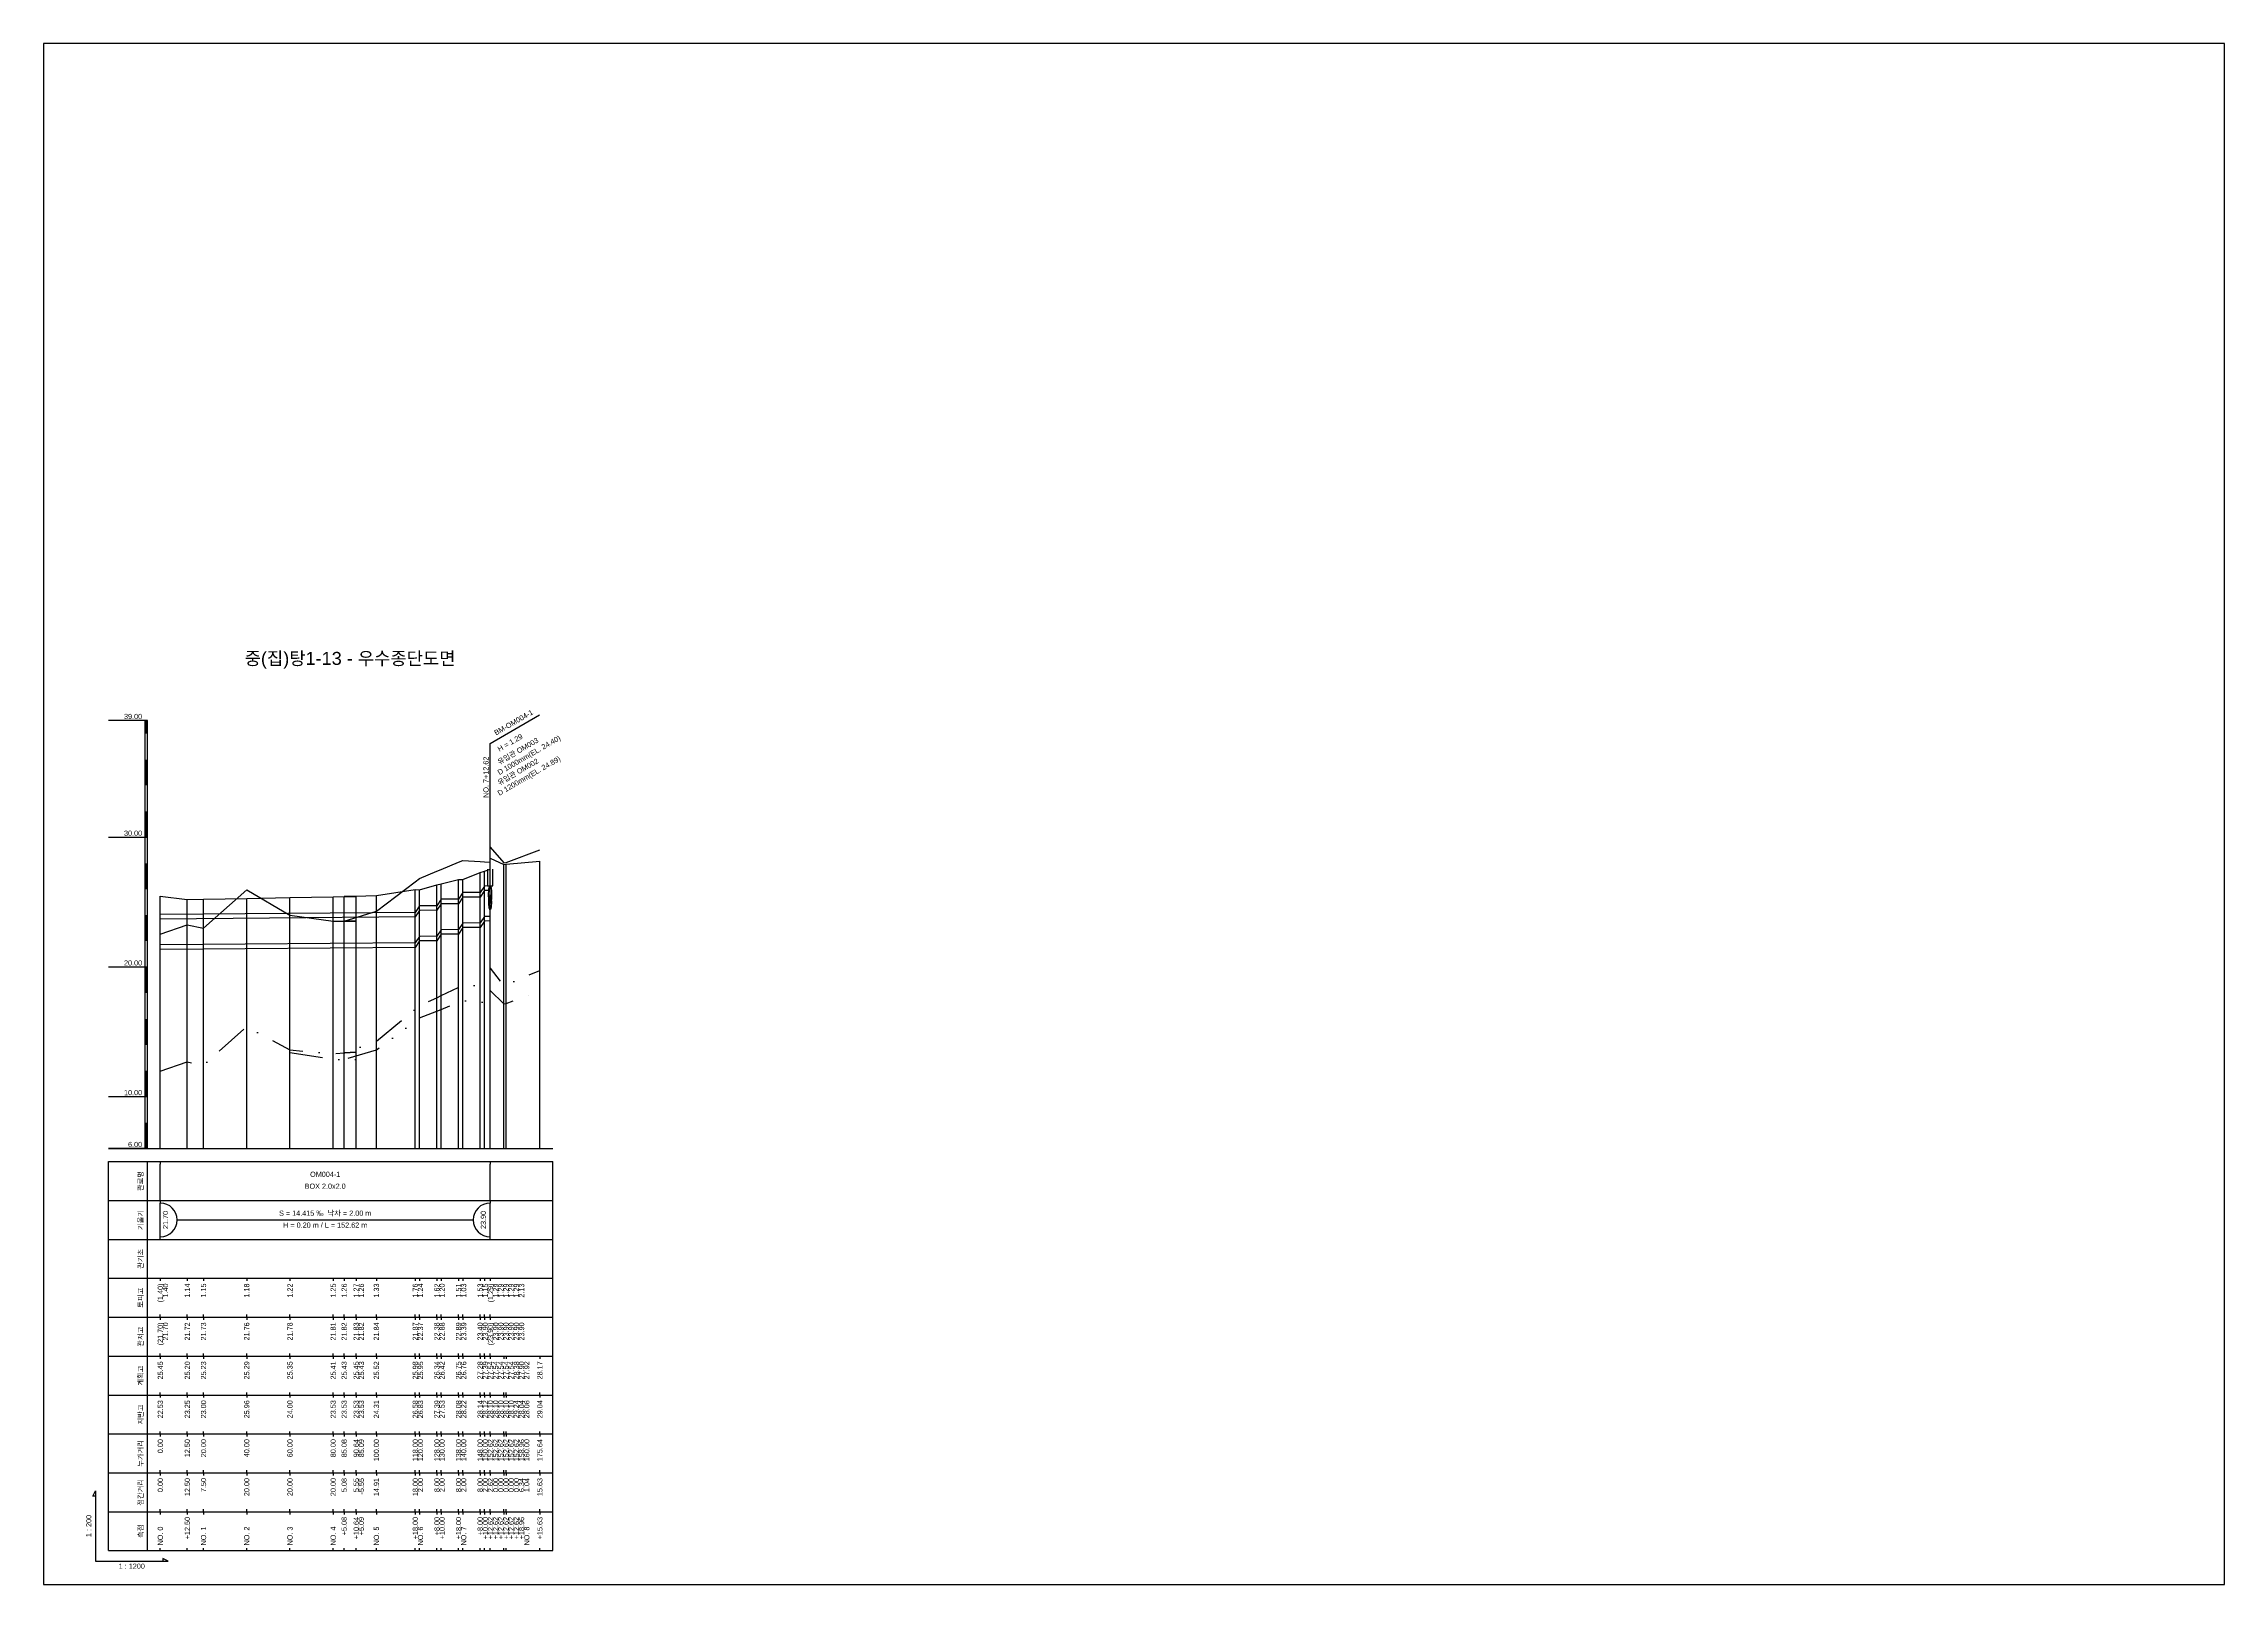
# Model space of a CAD drawing. Header units: millimetres. Extents: x -105495 to 3444, y -108190 to 2013.
# Drawn here: x 881 to 1722, y -66976 to -66382 of the extents above; entities that cross this region are included whole.
import ezdxf
from ezdxf.enums import TextEntityAlignment as Align

# ---------------------------------------------------------------- set-up
doc = ezdxf.new("R2010")
doc.units = ezdxf.units.MM
doc.linetypes.add('DASHDOT', pattern=[25.4, 12.7, -6.35, 0, -6.35])
doc.linetypes.add('DIVIDE', pattern=[31.75, 12.7, -6.35, 0, -6.35, 0, -6.35])
for name, color, linetype in [('KZ_종단_계획선', 1, 'Continuous'), ('KZ_종단_관로', 4, 'Continuous'), ('KZ_종단_깃발', 7, 'Continuous'), ('KZ_종단_노선명', 7, 'Continuous'), ('KZ_종단_도각', 7, 'Continuous'), ('KZ_종단_맨홀', 4, 'Continuous'), ('KZ_종단_수직선', 7, 'Continuous'), ('KZ_종단_암선1', 56, 'DASHDOT'), ('KZ_종단_암선2', 4, 'DIVIDE'), ('KZ_종단_원형관', 4, 'Continuous'), ('KZ_종단_지반선', 3, 'Continuous'), ('KZ_종단_테이블문자', 7, 'Continuous'), ('KZ_종단_테이블선', 7, 'Continuous'), ('KZ_종단_폴대', 7, 'Continuous')]:
    doc.layers.add(name, color=color, linetype=linetype)
doc.styles.get("Standard").update_dxf_attribs({"font": 'arial.ttf'})

msp = doc.modelspace()

# ---------------------------------------------------------------- linework, layer by layer
at = {"layer": 'KZ_종단_계획선'}
msp.add_lwpolyline([(926, -66710.73), (936.42, -66711.97), (942.67, -66711.86), (959.33, -66711.55), (976, -66711.25), (992.67, -66710.94), (996.9, -66710.86), (1001.53, -66710.77), (996.91, -66710.86), (1009.33, -66710.4), (1024.33, -66708.12), (1026, -66708.23), (1032.67, -66706.29), (1034.33, -66705.88), (1041, -66704.27), (1042.67, -66704.19), (1049.33, -66701.6), (1051, -66701.03), (1053.18, -66700.29), (1053.18, -66700.29), (1053.18, -66700.29), (1053.18, -66700.29), (1053.18, -66700.29), (1053.18, -66696.09), (1058.47, -66698.5), (1059.33, -66698.4), (1072.36, -66697.16)], dxfattribs=at)
at = {"layer": 'KZ_종단_관로'}
for points in [[(1053.18, -66706.75), (1051, -66706.77), (1051, -66706.77), (1049.33, -66709.27), (1049.33, -66709.27), (1042.67, -66709.32), (1042.67, -66709.32), (1041, -66711.82), (1041, -66711.82), (1034.33, -66711.87), (1034.33, -66711.87), (1032.67, -66714.37), (1032.67, -66714.37), (1026, -66714.42), (1026, -66714.42), (1024.33, -66716.92), (1024.33, -66716.92), (926, -66717.75)], [(1053.18, -66708.5), (1051, -66708.52), (1051, -66708.52), (1049.33, -66711.02), (1049.33, -66711.02), (1042.67, -66711.07), (1042.67, -66711.07), (1041, -66713.57), (1041, -66713.57), (1034.33, -66713.62), (1034.33, -66713.62), (1032.67, -66716.12), (1032.67, -66716.12), (1026, -66716.17), (1026, -66716.17), (1024.33, -66718.67), (1024.33, -66718.67), (926, -66719.5)], [(1053.18, -66718.5), (1051, -66718.52), (1051, -66718.52), (1049.33, -66721.02), (1049.33, -66721.02), (1042.67, -66721.07), (1042.67, -66721.07), (1041, -66723.57), (1041, -66723.57), (1034.33, -66723.62), (1034.33, -66723.62), (1032.67, -66726.12), (1032.67, -66726.12), (1026, -66726.17), (1026, -66726.17), (1024.33, -66728.67), (1024.33, -66728.67), (926, -66729.5)], [(1053.18, -66720.25), (1051, -66720.27), (1051, -66720.27), (1049.33, -66722.77), (1049.33, -66722.77), (1042.67, -66722.82), (1042.67, -66722.82), (1041, -66725.32), (1041, -66725.32), (1034.33, -66725.37), (1034.33, -66725.37), (1032.67, -66727.87), (1032.67, -66727.87), (1026, -66727.92), (1026, -66727.92), (1024.33, -66730.42), (1024.33, -66730.42), (926, -66731.25)]]:
    msp.add_lwpolyline(points, dxfattribs=at)
at = {"layer": 'KZ_종단_깃발'}
for p, q in [((1053.18, -66651.78), (1072.24, -66640.78)), ((1053.18, -66808), (1053.18, -66651.78))]:
    msp.add_line(p, q, dxfattribs=at)
at = {"layer": 'KZ_종단_도각'}
msp.add_lwpolyline([(881, -66976), (1722, -66976), (1722, -66382), (881, -66382)], close=True, dxfattribs=at)
at = {"layer": 'KZ_종단_맨홀'}
msp.add_lwpolyline([(1052.18, -66700.29), (1052.18, -66706.75), (1054.18, -66706.75), (1054.18, -66700.29)], dxfattribs=at)
at = {"layer": 'KZ_종단_수직선'}
for p, q in [((1053.18, -66808), (1053.18, -66696.09)), ((1058.47, -66808), (1058.47, -66698.5)), ((1059.33, -66808), (1059.33, -66698.4)), ((1072.37, -66808), (1072.37, -66697.16)), ((1024.33, -66808), (1024.33, -66708.12)), ((1032.67, -66808), (1032.67, -66706.29)), ((1034.33, -66808), (1034.33, -66705.88)), ((1041, -66808), (1041, -66704.27)), ((1042.67, -66808), (1042.67, -66704.19)), ((1049.33, -66808), (1049.33, -66701.6)), ((1051, -66808), (1051, -66701.03)), ((1053.18, -66808), (1053.18, -66700.29)), ((1053.18, -66808), (1053.18, -66700.29)), ((1053.18, -66808), (1053.18, -66700.29)), ((1053.18, -66808), (1053.18, -66700.29)), ((1053.18, -66808), (1053.18, -66700.29)), ((926, -66808), (926, -66710.73)), ((936.42, -66808), (936.42, -66711.97)), ((942.67, -66808), (942.67, -66711.86)), ((959.33, -66808), (959.33, -66711.55)), ((976, -66808), (976, -66711.25)), ((992.67, -66808), (992.67, -66710.94)), ((996.9, -66808), (996.9, -66710.86)), ((996.91, -66808), (996.91, -66710.86)), ((1001.53, -66808), (1001.53, -66710.77)), ((1009.33, -66808), (1009.33, -66710.4)), ((1026, -66808), (1026, -66708.23))]:
    msp.add_line(p, q, dxfattribs=at)
at = {"layer": 'KZ_종단_암선1', "flags": 128}
msp.add_lwpolyline([(926, -66778.2), (936.42, -66774.56), (942.67, -66775.78), (959.33, -66760.89), (976, -66769.97), (992.67, -66771.36), (996.9, -66771.12), (1001.53, -66770.85), (996.91, -66771.12), (1009.33, -66766.53), (1024.33, -66754.32), (1026, -66752.96), (1032.67, -66749.81), (1034.33, -66749.03), (1041, -66745.88), (1042.67, -66745.09), (1049.33, -66745.09), (1051, -66745.1), (1053.18, -66745.1), (1053.18, -66745.1), (1053.18, -66745.1), (1053.18, -66745.1), (1053.18, -66745.1), (1053.18, -66738.4), (1058.47, -66745.1), (1059.33, -66744.92), (1072.37, -66739.28)], dxfattribs=at)
at = {"layer": 'KZ_종단_암선2', "flags": 128}
msp.add_lwpolyline([(976, -66770.91), (992.67, -66773.55), (996.9, -66773.62), (1001.53, -66773.7), (996.91, -66773.62), (1009.33, -66769.97), (1024.33, -66758.87), (1026, -66757.64), (1032.67, -66754.99), (1034.33, -66754.32), (1041, -66751.67), (1042.67, -66751.01), (1049.33, -66751.51), (1051, -66751.63), (1053.18, -66751.8), (1053.18, -66751.8), (1053.18, -66751.8), (1053.18, -66751.8), (1053.18, -66751.8), (1053.18, -66747), (1058.47, -66752.2), (1059.33, -66752.08), (1072.37, -66747.41)], dxfattribs=at)
at = {"layer": 'KZ_종단_원형관'}
for p, q in [((1052.68, -66708.35), (1052.74, -66707.86)), ((1052.74, -66707.86), (1052.81, -66707.43)), ((1052.81, -66707.43), (1052.9, -66707.08)), ((1052.9, -66707.08), (1052.99, -66706.82)), ((1052.99, -66706.82), (1053.08, -66706.67)), ((1053.08, -66706.67), (1053.18, -66706.61)), ((1053.18, -66706.61), (1053.29, -66706.67)), ((1053.29, -66706.67), (1053.38, -66706.82)), ((1053.38, -66706.82), (1053.47, -66707.08)), ((1053.47, -66707.08), (1053.56, -66707.43)), ((1053.56, -66707.43), (1053.63, -66707.86)), ((1053.63, -66707.86), (1053.69, -66708.35)), ((1052.61, -66709.49), (1052.64, -66708.9)), ((1052.61, -66710.09), (1052.61, -66709.49)), ((1052.61, -66710.69), (1052.61, -66710.09)), ((1052.64, -66711.28), (1052.61, -66710.69)), ((1052.64, -66708.9), (1052.68, -66708.35)), ((1052.68, -66711.83), (1052.64, -66711.28)), ((1052.74, -66712.32), (1052.68, -66711.83)), ((1052.7, -66713.09), (1052.71, -66712.58)), ((1052.71, -66713.6), (1052.7, -66713.09)), ((1052.71, -66712.58), (1052.73, -66712.09)), ((1052.73, -66714.09), (1052.71, -66713.6)), ((1052.73, -66712.09), (1052.76, -66711.63)), ((1052.76, -66714.54), (1052.73, -66714.09)), ((1052.81, -66712.75), (1052.74, -66712.32)), ((1052.76, -66711.63), (1052.81, -66711.22)), ((1052.81, -66714.96), (1052.76, -66714.54)), ((1052.81, -66711.22), (1052.87, -66710.86)), ((1052.9, -66713.1), (1052.81, -66712.75)), ((1052.87, -66715.32), (1052.81, -66714.96)), ((1052.87, -66710.86), (1052.94, -66710.57)), ((1052.94, -66715.61), (1052.87, -66715.32)), ((1052.99, -66713.36), (1052.9, -66713.1)), ((1052.94, -66710.57), (1053.02, -66710.36)), ((1053.02, -66715.82), (1052.94, -66715.61)), ((1053.08, -66713.51), (1052.99, -66713.36)), ((1053.02, -66710.36), (1053.1, -66710.22)), ((1053.1, -66715.96), (1053.02, -66715.82)), ((1053.18, -66713.56), (1053.08, -66713.51)), ((1053.1, -66710.22), (1053.18, -66710.18)), ((1053.18, -66716), (1053.1, -66715.96)), ((1053.18, -66710.18), (1053.27, -66710.22)), ((1053.29, -66713.51), (1053.18, -66713.56)), ((1053.27, -66715.96), (1053.18, -66716)), ((1053.27, -66710.22), (1053.35, -66710.36)), ((1053.35, -66715.82), (1053.27, -66715.96)), ((1053.38, -66713.36), (1053.29, -66713.51)), ((1053.35, -66710.36), (1053.43, -66710.57)), ((1053.43, -66715.61), (1053.35, -66715.82)), ((1053.47, -66713.1), (1053.38, -66713.36)), ((1053.43, -66710.57), (1053.5, -66710.86)), ((1053.5, -66715.32), (1053.43, -66715.61)), ((1053.56, -66712.75), (1053.47, -66713.1)), ((1053.5, -66710.86), (1053.56, -66711.22)), ((1053.56, -66714.96), (1053.5, -66715.32)), ((1053.56, -66711.22), (1053.6, -66711.63)), ((1053.63, -66712.32), (1053.56, -66712.75)), ((1053.6, -66714.54), (1053.56, -66714.96)), ((1053.6, -66711.63), (1053.64, -66712.09)), ((1053.64, -66714.09), (1053.6, -66714.54)), ((1053.69, -66711.83), (1053.63, -66712.32)), ((1053.64, -66712.09), (1053.66, -66712.58)), ((1053.66, -66713.6), (1053.64, -66714.09)), ((1053.66, -66712.58), (1053.67, -66713.09)), ((1053.67, -66713.09), (1053.66, -66713.6)), ((1053.69, -66708.35), (1053.73, -66708.9)), ((1053.73, -66711.28), (1053.69, -66711.83)), ((1053.73, -66708.9), (1053.76, -66709.49)), ((1053.76, -66710.69), (1053.73, -66711.28)), ((1053.76, -66709.49), (1053.76, -66710.09)), ((1053.76, -66710.09), (1053.76, -66710.69))]:
    msp.add_line(p, q, dxfattribs=at)
at = {"layer": 'KZ_종단_지반선', "flags": 128}
msp.add_lwpolyline([(926, -66725.35), (936.42, -66721.75), (942.67, -66723), (959.33, -66708.18), (976, -66718), (992.67, -66720.34), (996.9, -66720.34), (1001.53, -66720.34), (996.91, -66720.34), (1009.33, -66716.46), (1024.33, -66705.1), (1026, -66703.84), (1032.67, -66701.07), (1034.33, -66700.37), (1041, -66697.6), (1042.67, -66696.91), (1049.33, -66697.3), (1051, -66697.39), (1053.18, -66697.52), (1053.18, -66697.52), (1053.18, -66697.52), (1053.18, -66697.52), (1053.18, -66697.52), (1053.18, -66691.78), (1058.47, -66697.82), (1059.33, -66697.69), (1072.37, -66692.79)], dxfattribs=at)
at = {"layer": 'KZ_종단_테이블문자'}
for p, q in [((926, -66813), (926, -66814)), ((926, -66827), (926, -66814)), ((1053.18, -66813), (1053.18, -66814)), ((1053.18, -66827), (1053.18, -66814)), ((926, -66828), (926, -66827)), ((926, -66828), (926, -66829)), ((926, -66842), (926, -66829)), ((1053.18, -66828), (1053.18, -66827)), ((1053.18, -66828), (1053.18, -66829)), ((1053.18, -66842), (1053.18, -66829)), ((926, -66843), (926, -66842)), ((932.42, -66835.5), (1046.77, -66835.5)), ((1053.18, -66843), (1053.18, -66842))]:
    msp.add_line(p, q, dxfattribs=at)
for centre, start, end in [((926, -66835.5), 270, 90), ((1053.18, -66835.5), 90, 270)]:
    msp.add_arc(centre, 6.5, start, end, dxfattribs=at)
at = {"layer": 'KZ_종단_테이블선'}
for p, q in [((906, -66808), (1077.37, -66808)), ((906, -66828), (906, -66813)), ((906, -66813), (1077.37, -66813)), ((921, -66828), (921, -66813)), ((1077.37, -66828), (1077.37, -66813)), ((906, -66843), (906, -66828)), ((906, -66828), (1077.37, -66828)), ((921, -66843), (921, -66828)), ((1077.37, -66843), (1077.37, -66828)), ((906, -66858), (906, -66843)), ((906, -66843), (1077.37, -66843)), ((921, -66858), (921, -66843)), ((1077.37, -66858), (1077.37, -66843)), ((906, -66873), (906, -66858)), ((906, -66858), (1077.37, -66858)), ((921, -66873), (921, -66858)), ((926, -66858), (926, -66859)), ((936.42, -66858), (936.42, -66859)), ((942.67, -66858), (942.67, -66859)), ((959.33, -66858), (959.33, -66859)), ((976, -66858), (976, -66859)), ((992.67, -66858), (992.67, -66859)), ((996.9, -66858), (996.9, -66859)), ((996.91, -66858), (996.91, -66859)), ((1001.53, -66858), (1001.53, -66859)), ((1009.33, -66858), (1009.33, -66859)), ((1024.33, -66858), (1024.33, -66859)), ((1026, -66858), (1026, -66859)), ((1032.67, -66858), (1032.67, -66859)), ((1034.33, -66858), (1034.33, -66859)), ((1041, -66858), (1041, -66859)), ((1042.67, -66858), (1042.67, -66859)), ((1049.33, -66858), (1049.33, -66859)), ((1051, -66858), (1051, -66859)), ((1053.18, -66858), (1053.18, -66859)), ((1053.18, -66858), (1053.18, -66859)), ((1053.18, -66858), (1053.18, -66859)), ((1053.18, -66858), (1053.18, -66859)), ((1053.18, -66858), (1053.18, -66859)), ((1053.18, -66858), (1053.18, -66859)), ((1077.37, -66873), (1077.37, -66858)), ((906, -66888), (906, -66873)), ((906, -66873), (1077.37, -66873)), ((921, -66888), (921, -66873)), ((926, -66873), (926, -66872)), ((926, -66873), (926, -66874)), ((936.42, -66873), (936.42, -66872)), ((936.42, -66873), (936.42, -66874)), ((942.67, -66873), (942.67, -66872)), ((942.67, -66873), (942.67, -66874)), ((959.33, -66873), (959.33, -66872)), ((959.33, -66873), (959.33, -66874)), ((976, -66873), (976, -66872)), ((976, -66873), (976, -66874)), ((992.67, -66873), (992.67, -66872)), ((992.67, -66873), (992.67, -66874)), ((996.9, -66873), (996.9, -66872)), ((996.9, -66873), (996.9, -66874)), ((996.91, -66873), (996.91, -66872)), ((996.91, -66873), (996.91, -66874)), ((1001.53, -66873), (1001.53, -66872)), ((1001.53, -66873), (1001.53, -66874)), ((1009.33, -66873), (1009.33, -66872)), ((1009.33, -66873), (1009.33, -66874)), ((1024.33, -66873), (1024.33, -66872)), ((1024.33, -66873), (1024.33, -66874)), ((1026, -66873), (1026, -66872)), ((1026, -66873), (1026, -66874)), ((1032.67, -66873), (1032.67, -66872)), ((1032.67, -66873), (1032.67, -66874)), ((1034.33, -66873), (1034.33, -66872)), ((1034.33, -66873), (1034.33, -66874)), ((1041, -66873), (1041, -66872)), ((1041, -66873), (1041, -66874)), ((1042.67, -66873), (1042.67, -66872)), ((1042.67, -66873), (1042.67, -66874)), ((1049.33, -66873), (1049.33, -66872)), ((1049.33, -66873), (1049.33, -66874)), ((1051, -66873), (1051, -66872)), ((1051, -66873), (1051, -66874)), ((1053.18, -66873), (1053.18, -66872)), ((1053.18, -66873), (1053.18, -66872)), ((1053.18, -66873), (1053.18, -66872)), ((1053.18, -66873), (1053.18, -66872)), ((1053.18, -66873), (1053.18, -66872)), ((1053.18, -66873), (1053.18, -66872)), ((1053.18, -66873), (1053.18, -66874)), ((1053.18, -66873), (1053.18, -66874)), ((1053.18, -66873), (1053.18, -66874)), ((1053.18, -66873), (1053.18, -66874)), ((1053.18, -66873), (1053.18, -66874)), ((1053.18, -66873), (1053.18, -66874)), ((1077.37, -66888), (1077.37, -66873)), ((906, -66903), (906, -66888)), ((906, -66888), (1077.37, -66888)), ((921, -66903), (921, -66888)), ((926, -66888), (926, -66887)), ((926, -66888), (926, -66889)), ((936.42, -66888), (936.42, -66887)), ((936.42, -66888), (936.42, -66889)), ((942.67, -66888), (942.67, -66887)), ((942.67, -66888), (942.67, -66889)), ((959.33, -66888), (959.33, -66887)), ((959.33, -66888), (959.33, -66889)), ((976, -66888), (976, -66887)), ((976, -66888), (976, -66889)), ((992.67, -66888), (992.67, -66887)), ((992.67, -66888), (992.67, -66889)), ((996.9, -66888), (996.9, -66887)), ((996.9, -66888), (996.9, -66889)), ((996.91, -66888), (996.91, -66887)), ((996.91, -66888), (996.91, -66889)), ((1001.53, -66888), (1001.53, -66887)), ((1001.53, -66888), (1001.53, -66889)), ((1009.33, -66888), (1009.33, -66887)), ((1009.33, -66888), (1009.33, -66889)), ((1024.33, -66888), (1024.33, -66887)), ((1024.33, -66888), (1024.33, -66889)), ((1026, -66888), (1026, -66887)), ((1026, -66888), (1026, -66889)), ((1032.67, -66888), (1032.67, -66887)), ((1032.67, -66888), (1032.67, -66889)), ((1034.33, -66888), (1034.33, -66887)), ((1034.33, -66888), (1034.33, -66889)), ((1041, -66888), (1041, -66887)), ((1041, -66888), (1041, -66889)), ((1042.67, -66888), (1042.67, -66887)), ((1042.67, -66888), (1042.67, -66889)), ((1049.33, -66888), (1049.33, -66887)), ((1049.33, -66888), (1049.33, -66889)), ((1051, -66888), (1051, -66887)), ((1051, -66888), (1051, -66889)), ((1053.18, -66888), (1053.18, -66887)), ((1053.18, -66888), (1053.18, -66887)), ((1053.18, -66888), (1053.18, -66887)), ((1053.18, -66888), (1053.18, -66887)), ((1053.18, -66888), (1053.18, -66887)), ((1053.18, -66888), (1053.18, -66887)), ((1053.18, -66888), (1053.18, -66889)), ((1053.18, -66888), (1053.18, -66889)), ((1053.18, -66888), (1053.18, -66889)), ((1053.18, -66888), (1053.18, -66889)), ((1053.18, -66888), (1053.18, -66889)), ((1053.18, -66888), (1053.18, -66889)), ((1058.47, -66888), (1058.47, -66889)), ((1059.33, -66888), (1059.33, -66889)), ((1072.37, -66888), (1072.37, -66889)), ((1077.37, -66903), (1077.37, -66888)), ((906, -66918), (906, -66903)), ((906, -66903), (1077.37, -66903)), ((921, -66918), (921, -66903)), ((926, -66903), (926, -66902)), ((926, -66903), (926, -66904)), ((936.42, -66903), (936.42, -66902)), ((936.42, -66903), (936.42, -66904)), ((942.67, -66903), (942.67, -66902)), ((942.67, -66903), (942.67, -66904)), ((959.33, -66903), (959.33, -66902)), ((959.33, -66903), (959.33, -66904)), ((976, -66903), (976, -66902)), ((976, -66903), (976, -66904)), ((992.67, -66903), (992.67, -66902)), ((992.67, -66903), (992.67, -66904)), ((996.9, -66903), (996.9, -66902)), ((996.9, -66903), (996.9, -66904)), ((996.91, -66903), (996.91, -66902)), ((996.91, -66903), (996.91, -66904)), ((1001.53, -66903), (1001.53, -66902)), ((1001.53, -66903), (1001.53, -66904)), ((1009.33, -66903), (1009.33, -66902)), ((1009.33, -66903), (1009.33, -66904)), ((1024.33, -66903), (1024.33, -66902)), ((1024.33, -66903), (1024.33, -66904)), ((1026, -66903), (1026, -66902)), ((1026, -66903), (1026, -66904)), ((1032.67, -66903), (1032.67, -66902)), ((1032.67, -66903), (1032.67, -66904)), ((1034.33, -66903), (1034.33, -66902)), ((1034.33, -66903), (1034.33, -66904)), ((1041, -66903), (1041, -66902)), ((1041, -66903), (1041, -66904)), ((1042.67, -66903), (1042.67, -66902)), ((1042.67, -66903), (1042.67, -66904)), ((1049.33, -66903), (1049.33, -66902)), ((1049.33, -66903), (1049.33, -66904)), ((1051, -66903), (1051, -66902)), ((1051, -66903), (1051, -66904)), ((1053.18, -66903), (1053.18, -66902)), ((1053.18, -66903), (1053.18, -66902)), ((1053.18, -66903), (1053.18, -66902)), ((1053.18, -66903), (1053.18, -66902)), ((1053.18, -66903), (1053.18, -66902)), ((1053.18, -66903), (1053.18, -66902)), ((1053.18, -66903), (1053.18, -66904)), ((1053.18, -66903), (1053.18, -66904)), ((1053.18, -66903), (1053.18, -66904)), ((1053.18, -66903), (1053.18, -66904)), ((1053.18, -66903), (1053.18, -66904)), ((1053.18, -66903), (1053.18, -66904)), ((1058.47, -66903), (1058.47, -66902)), ((1058.47, -66903), (1058.47, -66904)), ((1059.33, -66903), (1059.33, -66902)), ((1059.33, -66903), (1059.33, -66904)), ((1072.37, -66903), (1072.37, -66902)), ((1072.37, -66903), (1072.37, -66904)), ((1077.37, -66918), (1077.37, -66903)), ((906, -66933), (906, -66918)), ((906, -66918), (1077.37, -66918)), ((921, -66933), (921, -66918)), ((926, -66918), (926, -66917)), ((926, -66918), (926, -66919)), ((936.42, -66918), (936.42, -66917)), ((936.42, -66918), (936.42, -66919)), ((942.67, -66918), (942.67, -66917)), ((942.67, -66918), (942.67, -66919)), ((959.33, -66918), (959.33, -66917)), ((959.33, -66918), (959.33, -66919)), ((976, -66918), (976, -66917)), ((976, -66918), (976, -66919)), ((992.67, -66918), (992.67, -66917)), ((992.67, -66918), (992.67, -66919)), ((996.9, -66918), (996.9, -66917)), ((996.9, -66918), (996.9, -66919)), ((996.91, -66918), (996.91, -66917)), ((996.91, -66918), (996.91, -66919)), ((1001.53, -66918), (1001.53, -66917)), ((1001.53, -66918), (1001.53, -66919)), ((1009.33, -66918), (1009.33, -66917)), ((1009.33, -66918), (1009.33, -66919)), ((1024.33, -66918), (1024.33, -66917)), ((1024.33, -66918), (1024.33, -66919)), ((1026, -66918), (1026, -66917)), ((1026, -66918), (1026, -66919)), ((1032.67, -66918), (1032.67, -66917)), ((1032.67, -66918), (1032.67, -66919)), ((1034.33, -66918), (1034.33, -66917)), ((1034.33, -66918), (1034.33, -66919)), ((1041, -66918), (1041, -66917)), ((1041, -66918), (1041, -66919)), ((1042.67, -66918), (1042.67, -66917)), ((1042.67, -66918), (1042.67, -66919)), ((1049.33, -66918), (1049.33, -66917)), ((1049.33, -66918), (1049.33, -66919)), ((1051, -66918), (1051, -66917)), ((1051, -66918), (1051, -66919)), ((1053.18, -66918), (1053.18, -66917)), ((1053.18, -66918), (1053.18, -66917)), ((1053.18, -66918), (1053.18, -66917)), ((1053.18, -66918), (1053.18, -66917)), ((1053.18, -66918), (1053.18, -66917)), ((1053.18, -66918), (1053.18, -66917)), ((1053.18, -66918), (1053.18, -66919)), ((1053.18, -66918), (1053.18, -66919)), ((1053.18, -66918), (1053.18, -66919)), ((1053.18, -66918), (1053.18, -66919)), ((1053.18, -66918), (1053.18, -66919)), ((1053.18, -66918), (1053.18, -66919)), ((1058.47, -66918), (1058.47, -66917)), ((1058.47, -66918), (1058.47, -66919)), ((1059.33, -66918), (1059.33, -66917)), ((1059.33, -66918), (1059.33, -66919)), ((1072.37, -66918), (1072.37, -66917)), ((1072.37, -66918), (1072.37, -66919)), ((1077.37, -66933), (1077.37, -66918)), ((906, -66948), (906, -66933)), ((906, -66933), (1077.37, -66933)), ((921, -66948), (921, -66933)), ((926, -66933), (926, -66932)), ((926, -66933), (926, -66934)), ((936.42, -66933), (936.42, -66932)), ((936.42, -66933), (936.42, -66934)), ((942.67, -66933), (942.67, -66932)), ((942.67, -66933), (942.67, -66934)), ((959.33, -66933), (959.33, -66932)), ((959.33, -66933), (959.33, -66934)), ((976, -66933), (976, -66932)), ((976, -66933), (976, -66934)), ((992.67, -66933), (992.67, -66932)), ((992.67, -66933), (992.67, -66934)), ((996.9, -66933), (996.9, -66932)), ((996.9, -66933), (996.9, -66934)), ((996.91, -66933), (996.91, -66932)), ((996.91, -66933), (996.91, -66934)), ((1001.53, -66933), (1001.53, -66932)), ((1001.53, -66933), (1001.53, -66934)), ((1009.33, -66933), (1009.33, -66932)), ((1009.33, -66933), (1009.33, -66934)), ((1024.33, -66933), (1024.33, -66932)), ((1024.33, -66933), (1024.33, -66934)), ((1026, -66933), (1026, -66932)), ((1026, -66933), (1026, -66934)), ((1032.67, -66933), (1032.67, -66932)), ((1032.67, -66933), (1032.67, -66934)), ((1034.33, -66933), (1034.33, -66932)), ((1034.33, -66933), (1034.33, -66934)), ((1041, -66933), (1041, -66932)), ((1041, -66933), (1041, -66934)), ((1042.67, -66933), (1042.67, -66932)), ((1042.67, -66933), (1042.67, -66934)), ((1049.33, -66933), (1049.33, -66932)), ((1049.33, -66933), (1049.33, -66934)), ((1051, -66933), (1051, -66932)), ((1051, -66933), (1051, -66934)), ((1053.18, -66933), (1053.18, -66932)), ((1053.18, -66933), (1053.18, -66932)), ((1053.18, -66933), (1053.18, -66932)), ((1053.18, -66933), (1053.18, -66932)), ((1053.18, -66933), (1053.18, -66932)), ((1053.18, -66933), (1053.18, -66932)), ((1053.18, -66933), (1053.18, -66934)), ((1053.18, -66933), (1053.18, -66934)), ((1053.18, -66933), (1053.18, -66934)), ((1053.18, -66933), (1053.18, -66934)), ((1053.18, -66933), (1053.18, -66934)), ((1053.18, -66933), (1053.18, -66934)), ((1058.47, -66933), (1058.47, -66932)), ((1058.47, -66933), (1058.47, -66934)), ((1059.33, -66933), (1059.33, -66932)), ((1059.33, -66933), (1059.33, -66934)), ((1072.37, -66933), (1072.37, -66932)), ((1072.37, -66933), (1072.37, -66934)), ((1077.37, -66948), (1077.37, -66933)), ((906, -66963), (906, -66948)), ((906, -66948), (1077.37, -66948)), ((921, -66963), (921, -66948)), ((926, -66948), (926, -66947)), ((926, -66948), (926, -66949)), ((936.42, -66948), (936.42, -66947)), ((936.42, -66948), (936.42, -66949)), ((942.67, -66948), (942.67, -66947)), ((942.67, -66948), (942.67, -66949)), ((959.33, -66948), (959.33, -66947)), ((959.33, -66948), (959.33, -66949)), ((976, -66948), (976, -66947)), ((976, -66948), (976, -66949)), ((992.67, -66948), (992.67, -66947)), ((992.67, -66948), (992.67, -66949)), ((996.9, -66948), (996.9, -66947)), ((996.9, -66948), (996.9, -66949)), ((996.91, -66948), (996.91, -66947)), ((996.91, -66948), (996.91, -66949)), ((1001.53, -66948), (1001.53, -66947)), ((1001.53, -66948), (1001.53, -66949)), ((1009.33, -66948), (1009.33, -66947)), ((1009.33, -66948), (1009.33, -66949)), ((1024.33, -66948), (1024.33, -66947)), ((1024.33, -66948), (1024.33, -66949)), ((1026, -66948), (1026, -66947)), ((1026, -66948), (1026, -66949)), ((1032.67, -66948), (1032.67, -66947)), ((1032.67, -66948), (1032.67, -66949)), ((1034.33, -66948), (1034.33, -66947)), ((1034.33, -66948), (1034.33, -66949)), ((1041, -66948), (1041, -66947)), ((1041, -66948), (1041, -66949)), ((1042.67, -66948), (1042.67, -66947)), ((1042.67, -66948), (1042.67, -66949)), ((1049.33, -66948), (1049.33, -66947)), ((1049.33, -66948), (1049.33, -66949)), ((1051, -66948), (1051, -66947)), ((1051, -66948), (1051, -66949)), ((1053.18, -66948), (1053.18, -66947)), ((1053.18, -66948), (1053.18, -66947)), ((1053.18, -66948), (1053.18, -66947)), ((1053.18, -66948), (1053.18, -66947)), ((1053.18, -66948), (1053.18, -66947)), ((1053.18, -66948), (1053.18, -66947)), ((1053.18, -66948), (1053.18, -66949)), ((1053.18, -66948), (1053.18, -66949)), ((1053.18, -66948), (1053.18, -66949)), ((1053.18, -66948), (1053.18, -66949)), ((1053.18, -66948), (1053.18, -66949)), ((1053.18, -66948), (1053.18, -66949)), ((1058.47, -66948), (1058.47, -66947)), ((1058.47, -66948), (1058.47, -66949)), ((1059.33, -66948), (1059.33, -66947)), ((1059.33, -66948), (1059.33, -66949)), ((1072.37, -66948), (1072.37, -66947)), ((1072.37, -66948), (1072.37, -66949)), ((1077.37, -66963), (1077.37, -66948)), ((906, -66963), (1077.37, -66963)), ((926, -66963), (926, -66962)), ((936.42, -66963), (936.42, -66962)), ((942.67, -66963), (942.67, -66962)), ((959.33, -66963), (959.33, -66962)), ((976, -66963), (976, -66962)), ((992.67, -66963), (992.67, -66962)), ((996.9, -66963), (996.9, -66962)), ((996.91, -66963), (996.91, -66962)), ((1001.53, -66963), (1001.53, -66962)), ((1009.33, -66963), (1009.33, -66962)), ((1024.33, -66963), (1024.33, -66962)), ((1026, -66963), (1026, -66962)), ((1032.67, -66963), (1032.67, -66962)), ((1034.33, -66963), (1034.33, -66962)), ((1041, -66963), (1041, -66962)), ((1042.67, -66963), (1042.67, -66962)), ((1049.33, -66963), (1049.33, -66962)), ((1051, -66963), (1051, -66962)), ((1053.18, -66963), (1053.18, -66962)), ((1053.18, -66963), (1053.18, -66962)), ((1053.18, -66963), (1053.18, -66962)), ((1053.18, -66963), (1053.18, -66962)), ((1053.18, -66963), (1053.18, -66962)), ((1053.18, -66963), (1053.18, -66962)), ((1058.47, -66963), (1058.47, -66962)), ((1059.33, -66963), (1059.33, -66962)), ((1072.37, -66963), (1072.37, -66962))]:
    msp.add_line(p, q, dxfattribs=at)
msp.add_lwpolyline([(901, -66942), (900, -66942), (901, -66940), (901, -66967), (929, -66967), (927, -66966), (927, -66967)], dxfattribs=at)
at = {"layer": 'KZ_종단_폴대'}
for p, q in [((921, -66643), (906, -66643)), ((921, -66688), (906, -66688)), ((921, -66738), (906, -66738)), ((921, -66788), (906, -66788)), ((921, -66808), (906, -66808))]:
    msp.add_line(p, q, dxfattribs=at)
at = {"layer": 'KZ_종단_폴대', "const_width": 1}
for points in [[(920.5, -66648), (920.5, -66643)], [(920.5, -66668), (920.5, -66658)], [(920.5, -66688), (920.5, -66678)], [(920.5, -66708), (920.5, -66698)], [(920.5, -66728), (920.5, -66718)], [(920.5, -66748), (920.5, -66738)], [(920.5, -66768), (920.5, -66758)], [(920.5, -66788), (920.5, -66778)], [(920.5, -66808), (920.5, -66798)]]:
    msp.add_lwpolyline(points, dxfattribs=at)
at = {"layer": 'KZ_종단_폴대'}
msp.add_lwpolyline([(921, -66808), (921, -66643), (920, -66643), (920, -66808), (921, -66808)], dxfattribs=at)

# ---------------------------------------------------------------- texts
at = {"layer": 'KZ_종단_깃발'}
for s, rotation, p in [('BM-OM004-1', 30, (1055.78, -66649.28)), ('NO. 7+12.62', 90, (1053.18, -66672.78))]:
    msp.add_text(s, height=2, rotation=rotation, dxfattribs=at).set_placement(p, align=Align.BOTTOM_LEFT)
for s, p in [('H = 1.29', (1055.78, -66653.28)), ('D 1000mm(EL. 24.40)', (1055.78, -66662.28)), ('D 1200mm(EL. 24.89)', (1055.78, -66670.28)), ('유입관 OM003', (1055.78, -66658.28)), ('유입관 OM002', (1055.78, -66666.28))]:
    msp.add_text(s, height=2, rotation=30, dxfattribs=at).set_placement(p, align=Align.TOP_LEFT)
at = {"layer": 'KZ_종단_노선명'}
msp.add_text('중(집)탕1-13 - 우수종단도면', height=5, dxfattribs=at).set_placement((999.18, -66623), align=Align.BOTTOM_CENTER)
at = {"layer": 'KZ_종단_테이블문자'}
for s, p in [('OM004-1', (989.59, -66819.5)), ('S = 14.415 ‰  낙차 = 2.00 m', (989.59, -66834.5))]:
    msp.add_text(s, height=2, dxfattribs=at).set_placement(p, align=Align.BOTTOM_CENTER)
for s, p in [('BOX 2.0x2.0', (989.59, -66821.5)), ('H = 0.20 m / L = 152.62 m', (989.59, -66836.5))]:
    msp.add_text(s, height=2, dxfattribs=at).set_placement(p, align=Align.TOP_CENTER)
msp.add_text('21.70', height=2, rotation=90, dxfattribs=at).set_placement((927, -66835.5), align=Align.TOP_CENTER)
msp.add_text('23.90', height=2, rotation=90, dxfattribs=at).set_placement((1052.18, -66835.5), align=Align.BOTTOM_CENTER)
for s, p in [('(1.40)', (926, -66860)), ('1.40', (928, -66860)), ('1.14', (936.42, -66860)), ('1.15', (942.67, -66860)), ('1.18', (959.33, -66860)), ('1.22', (976, -66860)), ('1.25', (992.67, -66860)), ('1.26', (996.9, -66860)), ('1.27', (1001.53, -66860)), ('1.26', (1003.53, -66860)), ('1.33', (1009.33, -66860)), ('1.76', (1024.33, -66860)), ('1.24', (1026.33, -66860)), ('1.62', (1032.67, -66860)), ('1.20', (1034.67, -66860)), ('1.51', (1041, -66860)), ('1.03', (1043, -66860)), ('1.53', (1049.33, -66860)), ('1.15', (1051.33, -66860)), ('(1.29)', (1053.33, -66860)), ('1.29', (1055.33, -66860)), ('1.29', (1057.33, -66860)), ('1.29', (1059.33, -66860)), ('1.29', (1061.33, -66860)), ('1.29', (1063.33, -66860)), ('2.13', (1065.33, -66860)), ('(21.70)', (926, -66875)), ('21.70', (928, -66875)), ('21.72', (936.42, -66875)), ('21.73', (942.67, -66875)), ('21.76', (959.33, -66875)), ('21.78', (976, -66875)), ('21.81', (992.67, -66875)), ('21.82', (996.9, -66875)), ('21.83', (1001.53, -66875)), ('21.82', (1003.53, -66875)), ('21.84', (1009.33, -66875)), ('21.87', (1024.33, -66875)), ('22.37', (1026.33, -66875)), ('22.38', (1032.67, -66875)), ('22.88', (1034.67, -66875)), ('22.89', (1041, -66875)), ('23.39', (1043, -66875)), ('23.40', (1049.33, -66875)), ('23.90', (1051.33, -66875)), ('(23.90)', (1053.33, -66875)), ('23.90', (1055.33, -66875)), ('23.90', (1057.33, -66875)), ('23.90', (1059.33, -66875)), ('23.90', (1061.33, -66875)), ('23.90', (1063.33, -66875)), ('23.90', (1065.33, -66875)), ('25.45', (926, -66890)), ('25.20', (936.42, -66890)), ('25.23', (942.67, -66890)), ('25.29', (959.33, -66890)), ('25.35', (976, -66890)), ('25.41', (992.67, -66890)), ('25.43', (996.9, -66890)), ('25.45', (1001.53, -66890)), ('25.43', (1003.53, -66890)), ('25.52', (1009.33, -66890)), ('25.98', (1024.33, -66890)), ('25.95', (1026.33, -66890)), ('26.34', (1032.67, -66890)), ('26.42', (1034.67, -66890)), ('26.75', (1041, -66890)), ('26.76', (1043, -66890)), ('27.28', (1049.33, -66890)), ('27.39', (1051.33, -66890)), ('27.54', (1053.33, -66890)), ('27.54', (1055.33, -66890)), ('27.54', (1057.33, -66890)), ('27.54', (1059.33, -66890)), ('27.54', (1061.33, -66890)), ('28.38', (1063.33, -66890)), ('27.90', (1065.33, -66890)), ('27.92', (1067.33, -66890)), ('28.17', (1072.37, -66890)), ('22.53', (926, -66905)), ('23.25', (936.42, -66905)), ('23.00', (942.67, -66905)), ('25.96', (959.33, -66905)), ('24.00', (976, -66905)), ('23.53', (992.67, -66905)), ('23.53', (996.9, -66905)), ('23.53', (1001.53, -66905)), ('23.53', (1003.53, -66905)), ('24.31', (1009.33, -66905)), ('26.58', (1024.33, -66905)), ('26.83', (1026.33, -66905)), ('27.39', (1032.67, -66905)), ('27.53', (1034.67, -66905)), ('28.08', (1041, -66905)), ('28.22', (1043, -66905)), ('28.14', (1049.33, -66905)), ('28.12', (1051.33, -66905)), ('28.10', (1053.33, -66905)), ('28.10', (1055.33, -66905)), ('28.10', (1057.33, -66905)), ('28.10', (1059.33, -66905)), ('28.10', (1061.33, -66905)), ('29.24', (1063.33, -66905)), ('28.04', (1065.33, -66905)), ('28.06', (1067.33, -66905)), ('29.04', (1072.37, -66905)), ('0.00', (926, -66920)), ('12.50', (936.42, -66920)), ('20.00', (942.67, -66920)), ('40.00', (959.33, -66920)), ('60.00', (976, -66920)), ('80.00', (992.67, -66920)), ('85.08', (996.9, -66920)), ('90.64', (1001.53, -66920)), ('85.09', (1003.53, -66920)), ('100.00', (1009.33, -66920)), ('118.00', (1024.33, -66920)), ('120.00', (1026.33, -66920)), ('128.00', (1032.67, -66920)), ('130.00', (1034.67, -66920)), ('138.00', (1041, -66920)), ('140.00', (1043, -66920)), ('148.00', (1049.33, -66920)), ('150.00', (1051.33, -66920)), ('152.62', (1053.33, -66920)), ('152.62', (1055.33, -66920)), ('152.62', (1057.33, -66920)), ('152.62', (1059.33, -66920)), ('152.62', (1061.33, -66920)), ('152.62', (1063.33, -66920)), ('158.96', (1065.33, -66920)), ('160.00', (1067.33, -66920)), ('175.64', (1072.37, -66920)), ('0.00', (926, -66935)), ('12.50', (936.42, -66935)), ('7.50', (942.67, -66935)), ('20.00', (959.33, -66935)), ('20.00', (976, -66935)), ('20.00', (992.67, -66935)), ('5.08', (996.9, -66935)), ('5.55', (1001.53, -66935)), ('-5.55', (1003.53, -66935)), ('14.91', (1009.33, -66935)), ('18.00', (1024.33, -66935)), ('2.00', (1026.33, -66935)), ('8.00', (1032.67, -66935)), ('2.00', (1034.67, -66935)), ('8.00', (1041, -66935)), ('2.00', (1043, -66935)), ('8.00', (1049.33, -66935)), ('2.00', (1051.33, -66935)), ('2.62', (1053.33, -66935)), ('0.00', (1055.33, -66935)), ('0.00', (1057.33, -66935)), ('0.00', (1059.33, -66935)), ('0.00', (1061.33, -66935)), ('0.00', (1063.33, -66935)), ('6.34', (1065.33, -66935)), ('1.04', (1067.33, -66935)), ('15.63', (1072.37, -66935)), ('+12.50', (936.42, -66950)), ('+5.08', (996.9, -66950)), ('+10.64', (1001.53, -66950)), ('+5.09', (1003.53, -66950)), ('+18.00', (1024.33, -66950)), ('+8.00', (1032.67, -66950)), ('+10.00', (1034.67, -66950)), ('+18.00', (1041, -66950)), ('+8.00', (1049.33, -66950)), ('+10.00', (1051.33, -66950)), ('+12.62', (1053.33, -66950)), ('+12.62', (1055.33, -66950)), ('+12.62', (1057.33, -66950)), ('+12.62', (1059.33, -66950)), ('+12.62', (1061.33, -66950)), ('+12.62', (1063.33, -66950)), ('+18.96', (1065.33, -66950)), ('+15.63', (1072.37, -66950))]:
    msp.add_text(s, height=2, rotation=90, dxfattribs=at).set_placement(p, align=Align.MIDDLE_RIGHT)
for s, p in [('NO. 0', (926, -66961)), ('NO. 1', (942.67, -66961)), ('NO. 2', (959.33, -66961)), ('NO. 3', (976, -66961)), ('NO. 4', (992.67, -66961)), ('NO. 5', (1009.33, -66961)), ('NO. 6', (1026.33, -66961)), ('NO. 7', (1043, -66961)), ('NO. 8', (1067.33, -66961))]:
    msp.add_text(s, height=2, rotation=90, dxfattribs=at).set_placement(p, align=Align.MIDDLE_LEFT)
at = {"layer": 'KZ_종단_테이블선'}
for s, p in [('관로명', (920, -66820.5)), ('기울기', (920, -66835.5)), ('관기초', (920, -66850.5)), ('토피고', (920, -66865.5)), ('관저고', (920, -66880.5)), ('계획고', (920, -66895.5)), ('지반고', (920, -66910.5)), ('누가거리', (920, -66925.5)), ('점간거리', (920, -66940.5)), ('1 : 200', (900, -66953.5)), ('측점', (920, -66955.5))]:
    msp.add_text(s, height=2, rotation=90, dxfattribs=at).set_placement(p, align=Align.BOTTOM_CENTER)
msp.add_text('1 : 1200', height=2, dxfattribs=at).set_placement((915, -66968), align=Align.TOP_CENTER)
at = {"layer": 'KZ_종단_폴대'}
for s, p in [('39.00', (919, -66643)), ('30.00', (919, -66688)), ('20.00', (919, -66738)), ('10.00', (919, -66788)), ('6.00', (919, -66808))]:
    msp.add_text(s, height=2, dxfattribs=at).set_placement(p, align=Align.BOTTOM_RIGHT)

doc.saveas('drawing.dxf')
